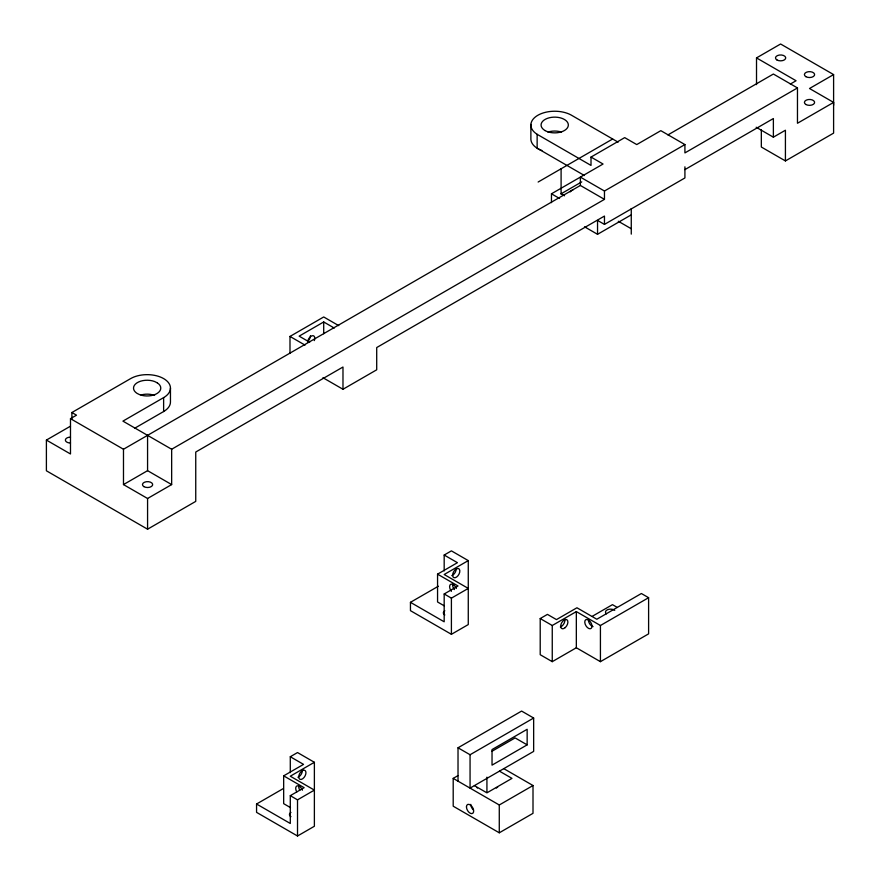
<?xml version="1.0" encoding="UTF-8"?>
<svg xmlns="http://www.w3.org/2000/svg" width="880" height="880" viewBox="0 0 880 880"><rect width="100%" height="100%" fill="white"/><g stroke="black" fill="none" stroke-linecap="round" stroke-linejoin="round"><path stroke-width="1.32" d="M147.565 435.347L147.576 470.668L171.655 484.583L171.655 449.251L122.925 421.124L163.625 397.617A23.309 13.453 0 0 0 163.625 378.587A23.309 13.453 0 0 0 130.669 378.587L71.896 412.522L71.896 418.836M134.552 428.318L163.625 411.532L163.625 397.617M170.456 388.102L170.456 402.017A23.309 13.453 0 0 1 163.625 411.532M458.018 781.165L458.018 747.791L521.609 711.073L533.654 718.025L533.654 751.399L470.063 788.117L470.063 754.743L458.018 747.791M453.2 778.382L453.2 806.201L499.279 832.799L499.279 804.991L453.2 778.382L457.853 775.698M527.153 744.865L527.153 729.289L492.03 749.573L492.03 765.138L527.153 744.865L515.108 737.913L491.689 751.432M530.882 124.41L530.882 138.314A23.848 13.772 0 0 0 541.904 150.524M503.789 768.647L533.005 785.521L533.005 813.329L499.279 832.799M618.134 142.164L572.286 115.698A23.848 13.772 0 0 0 538.593 114.862A23.848 13.772 0 0 0 537.141 134.31L537.141 148.214L584.441 175.527M171.655 484.583L147.576 498.487L123.486 484.583L123.486 449.251L580.371 185.46L580.371 177.111L604.461 191.026L604.461 199.364L171.655 449.251M761.332 129.668L761.332 147.026L785.422 160.93L833.602 133.122L833.602 102.41L797.467 123.266L797.467 87.934L684.915 152.911L684.915 144.573L660.836 130.669L636.746 144.573L624.701 137.621L591.008 157.069L591.008 165.418L537.141 134.31M631.268 208.527L631.268 214.841L597.542 234.311L597.542 220.407L604.461 224.4L604.461 216.062L376.706 347.556L376.706 369.798L342.98 389.268L322.96 377.718M631.268 234.124L631.268 214.841M684.915 166.826L684.915 177.947L604.461 224.4M756.514 84.612L756.514 57.904L780.604 44L833.602 74.591L833.602 105.303M70.488 426.173L46.398 440.077L70.488 453.981L70.488 418.66L76.505 415.184L71.896 412.522M538.142 182.028L612.656 139.007M289.993 353.441L289.993 336.435L323.708 316.965L338.745 325.644M334.246 328.042L323.708 321.97L299.145 336.149L309.672 342.232M551.463 202.653L551.463 193.798L603.053 164.021L591.008 157.069M560.868 193.941L581.746 181.885M667.942 134.904L773.377 74.03L797.467 87.934M604.461 191.026L684.915 144.573M790.339 84.062L796.081 80.751L756.514 57.904M123.486 484.583L147.576 470.668M833.602 74.591L809.512 88.506L833.602 102.41M684.915 169.609L773.377 118.536L773.377 137.181L785.422 130.229L785.422 160.93M46.398 440.077L46.398 470.789L147.576 529.199L195.745 501.38L195.745 452.034L342.98 367.026L342.98 389.268M444.18 570.933L444.18 555.038L451.407 550.869L468.27 560.604L468.27 624.569L451.407 634.304L410.454 610.665L410.454 602.327L438.372 586.212M444.378 605.913L437.558 601.975L437.558 574.156L457.435 562.683L444.18 555.038M468.27 560.604L444.18 574.508L468.27 588.412L451.407 598.147L444.18 593.978L444.18 621.797L410.454 602.327M444.18 593.978L458.029 585.981L437.558 574.156M290.29 772.618L290.29 756.734L297.517 752.554L314.38 762.289L314.38 826.265L297.517 836L256.564 812.361L256.564 804.012L283.316 788.568M540.21 618.552L547.437 614.383L556.468 619.597L576.939 607.772L596.816 619.245L641.377 593.516L648.604 597.696L648.604 633.853L600.424 661.661L576.334 647.757L552.255 661.661L540.21 654.709L540.21 618.552L552.255 625.504L576.334 611.6L600.424 625.504L648.604 597.696M290.488 807.609L283.668 803.671L283.668 775.852L303.534 764.379L290.29 756.734M314.38 762.289L290.29 776.204L314.38 790.108L297.517 799.843L290.29 795.674L290.29 823.482L256.564 804.012M592.372 616.253L612.469 604.648L617.1 607.321M290.29 795.674L304.139 787.677L283.668 775.852M470.063 754.743L533.654 718.025M499.279 804.991L533.005 785.521M756.173 127.248L773.377 137.181M580.371 185.46L604.461 199.364M618.299 221.265L631.268 228.745M564.542 195.789L561.099 193.809L561.099 168.773M551.463 193.798L559.559 198.473M584.551 226.809L597.542 234.311M289.993 336.435L305.019 345.114M70.488 418.66L123.486 449.251M499.444 771.155L511.973 778.382L486.926 792.847L474.397 785.62M600.424 625.504L600.424 661.661M576.334 611.6L576.334 647.757M552.255 625.504L552.255 661.661M486.926 777.161L486.926 791.736M451.407 598.147L451.407 634.304M323.708 321.97L323.708 333.74M297.517 799.843L297.517 836M147.576 498.487L147.576 529.199M141.009 394.988A13.629 7.865 0 0 1 154.616 395.428M570.218 191.884A5.115 2.948 -60 0 1 572.968 189.882M307.571 342.408A5.115 2.948 -60 0 1 312.125 335.753A5.115 2.948 -60 0 1 314.314 340.604M310.464 335.731A5.115 2.948 -60 0 1 307.78 341.308M547.899 132.099A13.629 7.865 0 0 1 561.528 132.099M70.488 443.025A5.115 2.948 0 0 1 65.384 440.077A5.115 2.948 0 0 1 70.488 437.129M496.331 788.106A5.115 2.948 60 0 1 497.662 787.358M473.462 809.963A5.115 2.948 60 0 1 470.789 804.386M476.883 787.545A5.115 2.948 -60 0 1 477.477 788.051M444.829 614.944A5.115 2.948 0 0 1 444.829 610.775M454.421 589.589A5.115 2.948 60 0 1 452.738 583.924M451.407 591.327A5.115 2.948 60 0 1 450.659 584.342A5.115 2.948 60 0 1 456.346 588.478M456.225 568.799A5.115 2.948 -60 0 1 451.803 575.564M606.463 613.833A5.115 2.948 0 0 1 607.596 609.708A5.115 2.948 0 0 1 614.735 610.368M564.773 619.278A5.115 2.948 -60 0 1 560.351 626.945M593.054 626.626A5.115 2.948 60 0 1 588.478 619.058M296.769 791.934A5.115 2.948 60 0 1 297.121 785.873A5.115 2.948 60 0 1 302.445 790.174M290.939 816.64A5.115 2.948 0 0 1 290.939 812.46M299.772 790.185A5.115 2.948 60 0 1 298.837 785.62M302.335 770.484A5.115 2.948 -60 0 1 297.913 777.26M457.039 568.579L456.093 569.019A5.115 2.948 -60 0 0 453.013 576.873A5.115 2.948 -60 0 0 459.074 574.035A5.115 2.948 -60 0 0 457.039 568.579M303.138 770.275L302.203 770.715A5.115 2.948 -60 0 0 299.112 778.569A5.115 2.948 -60 0 0 305.184 775.731A5.115 2.948 -60 0 0 303.138 770.275M157.311 382.866L154.616 381.524A13.629 7.865 0 0 0 136.818 382.965A13.629 7.865 0 0 0 136.983 393.338L139.678 394.68A13.629 7.865 0 0 0 157.476 393.239A13.629 7.865 0 0 0 157.311 382.866M589.193 620.521L588.258 619.872A5.115 2.948 60 0 0 585.167 624.151A5.115 2.948 60 0 0 591.228 628.331A5.115 2.948 60 0 0 589.193 620.521M545.072 130.57A13.629 7.865 0 0 0 567.875 127.039A13.629 7.865 0 0 0 551.188 117.403A13.629 7.865 0 0 0 545.072 130.57M805.948 104.522A5.115 2.948 0 0 0 814.462 103.136A5.115 2.948 0 0 0 808.126 99.572A5.115 2.948 0 0 0 805.948 104.522M805.904 76.681A5.115 2.948 0 0 0 814.451 75.361A5.115 2.948 0 0 0 808.192 71.742A5.115 2.948 0 0 0 805.904 76.681M776.996 59.994A5.115 2.948 0 0 0 785.543 58.674A5.115 2.948 0 0 0 779.284 55.055A5.115 2.948 0 0 0 776.996 59.994M143.957 486.662A5.115 2.948 0 0 0 152.504 485.342A5.115 2.948 0 0 0 146.245 481.734A5.115 2.948 0 0 0 143.957 486.662M466.444 806.894A5.115 2.948 60 0 0 471.867 813.637A5.115 2.948 60 0 0 471.867 806.41A5.115 2.948 60 0 0 466.444 806.894M565.235 627.605A5.115 2.948 -60 0 0 566.852 619.696A5.115 2.948 -60 0 0 560.802 625.053A5.115 2.948 -60 0 0 565.235 627.605"/></g></svg>
